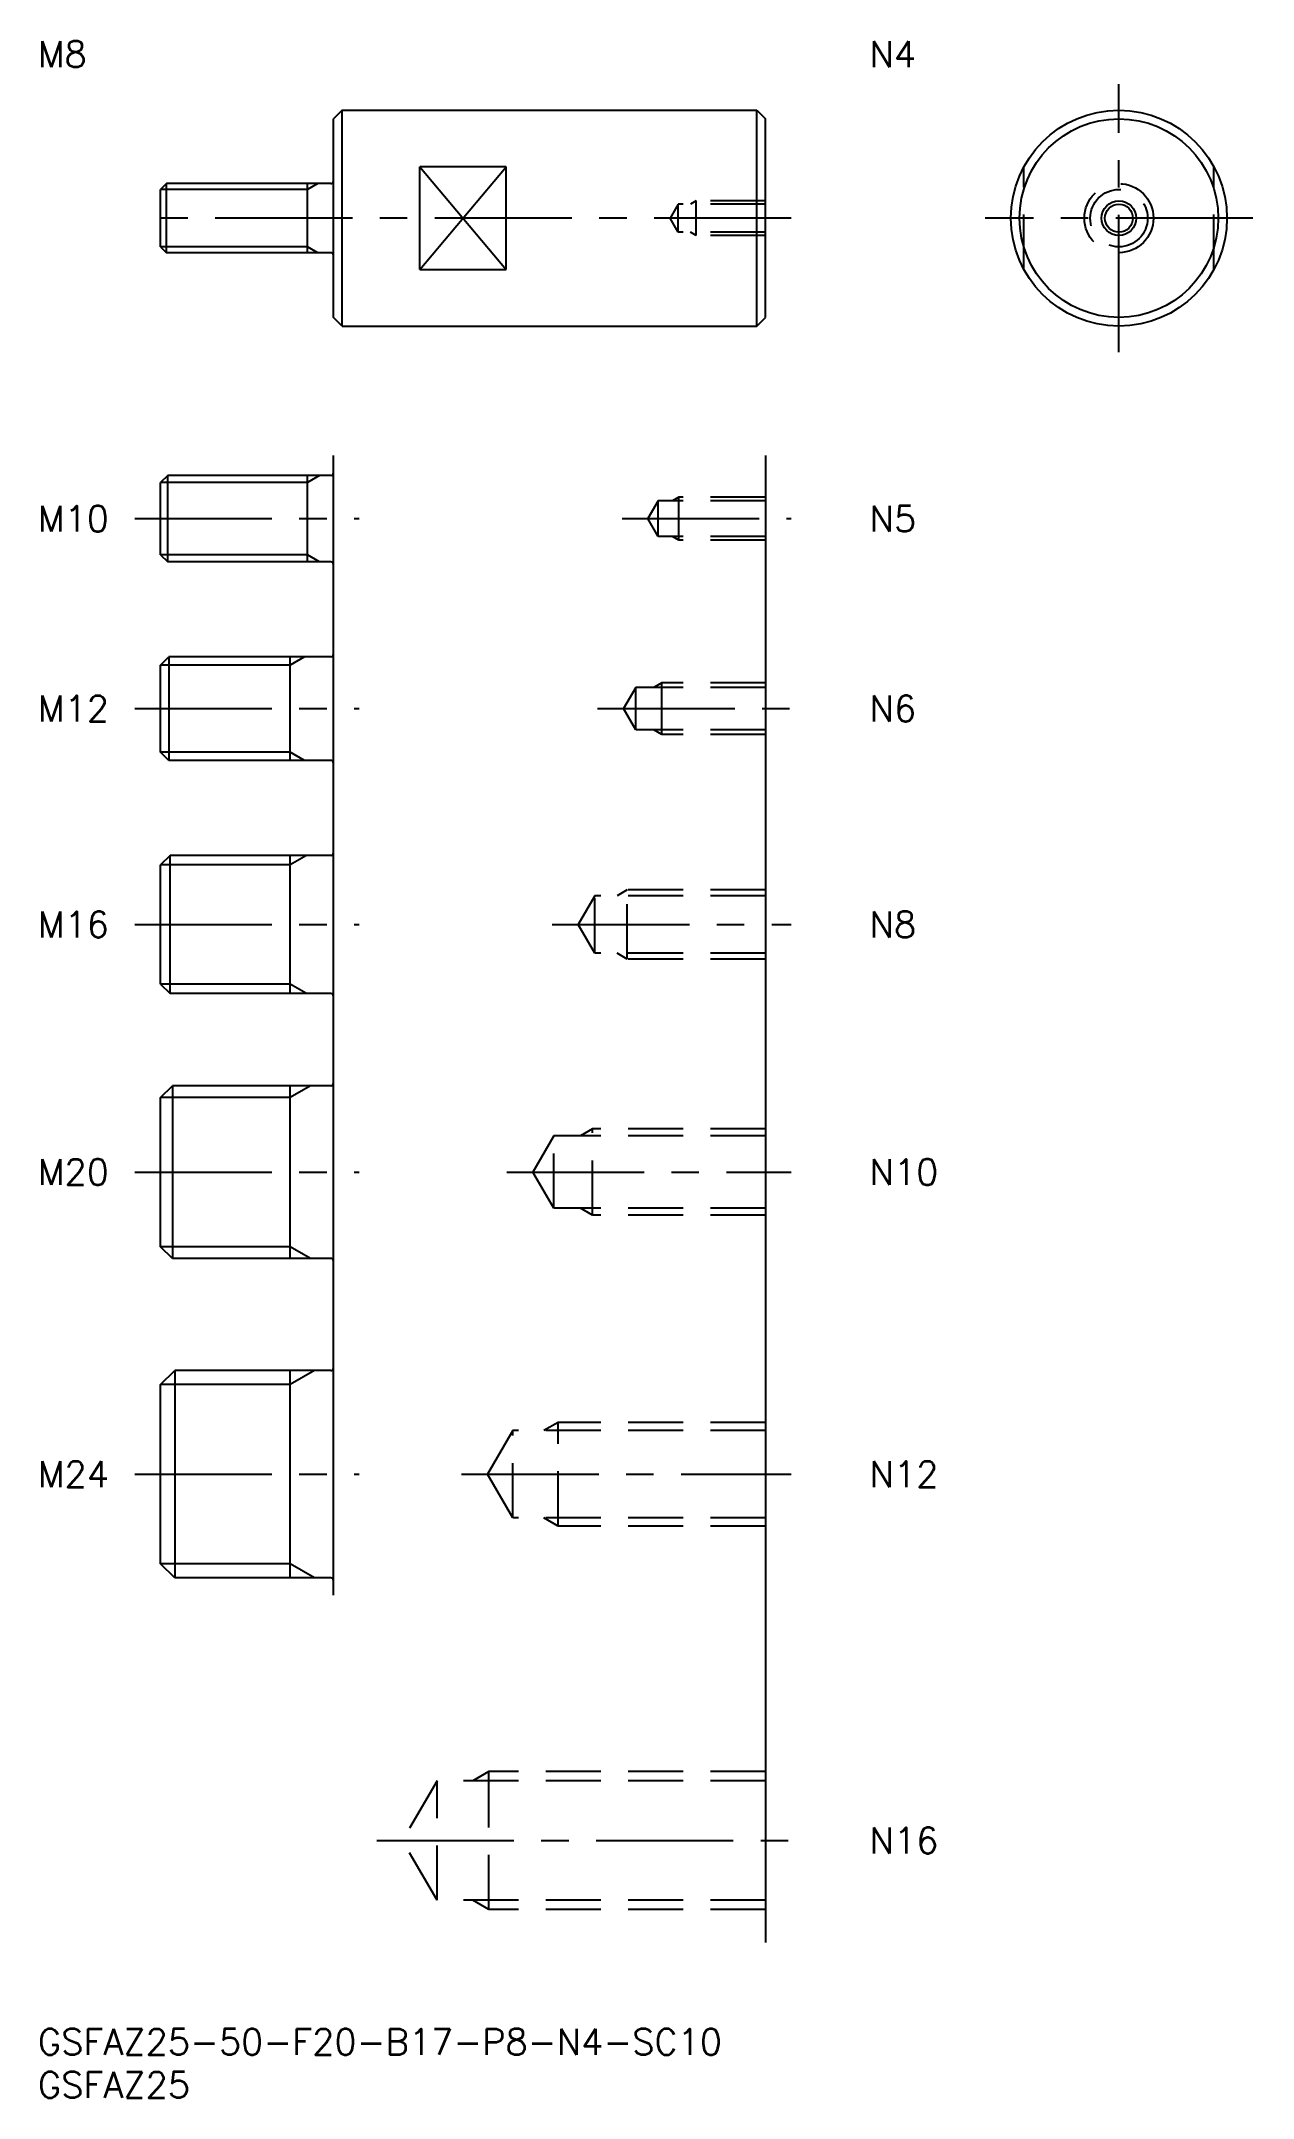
# Model space of a CAD drawing. Extents: x 0 to 141, y -8 to 230.
import ezdxf

# ---------------------------------------------------------------- set-up
doc = ezdxf.new("R2010")
doc.units = 0
doc.header["$LTSCALE"] = 0.5
doc.linetypes.add('CENTER', pattern=[50.8, 31.75, -6.35, 6.35, -6.35])
doc.linetypes.add('DASHED', pattern=[19.05, 12.7, -6.35])
for name, color, linetype in [('MSM_CENTER', 1, 'CENTER'), ('MSM_CONTINUOUS', 7, 'CONTINUOUS'), ('MSM_DASHED', 4, 'DASHED'), ('MSM_NARROW', 5, 'CONTINUOUS'), ('MSM_PART_NUMBER', 7, 'CONTINUOUS')]:
    doc.layers.add(name, color=color, linetype=linetype)
doc.styles.get("Standard").update_dxf_attribs({"font": 'txt.shx', "height": 1.5, "bigfont": 'bigfont.shx'})

# ---------------------------------------------------------------- blocks, each defined once
blk = doc.blocks.new('*U46')
at = {"layer": 'MSM_PART_NUMBER'}
blk.add_text('GSFAZ25-50-F20-B17-P8-N4-SC10', height=3, dxfattribs=at).set_placement((0, -3))
blk = doc.blocks.new('*U47')
at = {"layer": 'MSM_PART_NUMBER'}
blk.add_text('GSFAZ25', height=3, dxfattribs=at).set_placement((0, -8))

msp = doc.modelspace()

# ---------------------------------------------------------------- linework, layer by layer
at = {"layer": 'MSM_CENTER'}
for p, q in [((125.13, 194.19), (125.13, 225.19)), ((87.21, 209.69), (11.21, 209.69)), ((140.63, 209.69), (109.63, 209.69)), ((11.21, 174.89), (37.21, 174.89)), ((67.62, 174.89), (87.21, 174.89)), ((11.21, 152.89), (37.21, 152.89)), ((64.79, 152.89), (87.21, 152.89)), ((11.21, 127.89), (37.21, 127.89)), ((59.54, 127.89), (87.21, 127.89)), ((11.21, 99.22), (37.21, 99.22)), ((54.3, 99.22), (87.21, 99.22)), ((11.21, 64.22), (37.21, 64.22)), ((49.05, 64.22), (87.21, 64.22)), ((39.22, 21.8), (87.21, 21.8))]:
    msp.add_line(p, q, dxfattribs=at)
at = {"layer": 'MSM_CONTINUOUS'}
for p, q in [((35.21, 222.19), (34.21, 221.19)), ((35.21, 197.19), (35.21, 222.19)), ((35.21, 222.19), (83.21, 222.19)), ((83.21, 197.19), (83.21, 222.19)), ((83.21, 222.19), (84.21, 221.19)), ((34.21, 198.19), (34.21, 221.19)), ((84.21, 198.19), (84.21, 221.19)), ((44.21, 203.75), (44.21, 215.63)), ((54.21, 215.63), (44.21, 215.63)), ((54.21, 203.75), (54.21, 215.63)), ((14.89, 213.69), (14.21, 213.02)), ((14.21, 206.37), (14.21, 213.02)), ((33.91, 213.69), (14.89, 213.69)), ((14.89, 205.69), (14.89, 213.69)), ((31.21, 205.69), (31.21, 213.69)), ((14.21, 206.37), (14.89, 205.69)), ((33.91, 205.69), (14.89, 205.69)), ((44.21, 203.75), (54.21, 203.75)), ((35.21, 197.19), (34.21, 198.19)), ((83.21, 197.19), (84.21, 198.19)), ((35.21, 197.19), (83.21, 197.19)), ((34.21, 50.22), (34.21, 182.19)), ((84.21, 182.19), (84.21, 10)), ((15.03, 179.89), (14.21, 179.08)), ((14.21, 170.7), (14.21, 179.08)), ((33.91, 179.89), (15.03, 179.89)), ((15.03, 169.89), (15.03, 179.89)), ((31.21, 169.89), (31.21, 179.89)), ((14.21, 170.7), (15.03, 169.89)), ((33.91, 169.89), (15.03, 169.89)), ((14.21, 157.94), (15.16, 158.89)), ((14.21, 147.84), (14.21, 157.94)), ((33.91, 158.89), (15.16, 158.89)), ((15.16, 158.89), (15.16, 146.89)), ((29.21, 146.89), (29.21, 158.89)), ((15.16, 146.89), (14.21, 147.84)), ((33.91, 146.89), (15.16, 146.89)), ((15.3, 135.89), (14.21, 134.81)), ((33.91, 135.89), (15.3, 135.89)), ((15.3, 119.89), (15.3, 135.89)), ((29.21, 119.89), (29.21, 135.89)), ((14.21, 120.97), (14.21, 134.81)), ((14.21, 120.97), (15.3, 119.89)), ((33.91, 119.89), (15.3, 119.89)), ((14.21, 107.87), (15.57, 109.22)), ((14.21, 90.57), (14.21, 107.87)), ((15.57, 109.22), (15.57, 89.22)), ((33.91, 109.22), (15.57, 109.22)), ((29.21, 89.22), (29.21, 109.22)), ((15.57, 89.22), (14.21, 90.57)), ((33.91, 89.22), (15.57, 89.22)), ((14.21, 74.6), (15.84, 76.22)), ((14.21, 53.84), (14.21, 74.6)), ((15.84, 76.22), (15.84, 52.22)), ((33.91, 76.22), (15.84, 76.22)), ((29.21, 52.22), (29.21, 76.22)), ((15.84, 52.22), (14.21, 53.84)), ((33.91, 52.22), (15.84, 52.22))]:
    msp.add_line(p, q, dxfattribs=at)
for radius in [12.5, 11.5, 1.62]:
    msp.add_circle((125.13, 209.69), radius, dxfattribs=at)
for centre, start, end in [((33.91, 213.99), 270, 0), ((33.91, 205.39), 0, 90), ((33.91, 180.19), 270, 0), ((33.91, 169.59), 0, 90), ((33.91, 159.19), 270, 0), ((33.91, 146.59), 0, 90), ((33.91, 136.19), 270, 0), ((33.91, 119.59), 0, 90), ((33.91, 109.52), 270, 0), ((33.91, 88.92), 0, 90), ((33.91, 76.52), 270, 0), ((33.91, 51.92), 0, 90)]:
    msp.add_arc(centre, 0.3, start, end, dxfattribs=at)
at = {"layer": 'MSM_DASHED'}
for p, q in [((114.13, 203.75), (114.13, 215.63)), ((136.13, 203.75), (136.13, 215.63)), ((74.11, 211.31), (73.18, 209.69)), ((74.11, 208.07), (73.18, 209.69)), ((74.11, 208.07), (74.11, 211.31)), ((84.21, 211.31), (74.11, 211.31)), ((76.21, 211.69), (75.56, 211.31)), ((76.21, 207.69), (76.21, 211.69)), ((84.21, 211.69), (76.21, 211.69)), ((84.21, 208.07), (74.11, 208.07)), ((76.21, 207.69), (75.56, 208.07)), ((84.21, 207.69), (76.21, 207.69)), ((71.81, 176.96), (70.62, 174.89)), ((71.81, 172.82), (71.81, 176.96)), ((84.21, 176.96), (71.81, 176.96)), ((74.21, 177.39), (73.46, 176.96)), ((84.21, 177.39), (74.21, 177.39)), ((74.21, 172.39), (74.21, 177.39)), ((71.81, 172.82), (70.62, 174.89)), ((84.21, 172.82), (71.81, 172.82)), ((74.21, 172.39), (73.46, 172.82)), ((84.21, 172.39), (74.21, 172.39)), ((69.21, 155.35), (67.79, 152.89)), ((69.21, 150.43), (69.21, 155.35)), ((84.21, 155.35), (69.21, 155.35)), ((72.21, 155.89), (71.28, 155.35)), ((72.21, 149.89), (72.21, 155.89)), ((84.21, 155.89), (72.21, 155.89)), ((69.21, 150.43), (67.79, 152.89)), ((84.21, 150.43), (69.21, 150.43)), ((72.21, 149.89), (71.28, 150.43)), ((84.21, 149.89), (72.21, 149.89)), ((64.46, 131.22), (62.54, 127.89)), ((64.46, 124.57), (64.46, 131.22)), ((84.21, 131.22), (64.46, 131.22)), ((68.21, 131.89), (67.04, 131.22)), ((68.21, 123.89), (68.21, 131.89)), ((84.21, 131.89), (68.21, 131.89)), ((64.46, 124.57), (62.54, 127.89)), ((84.21, 124.57), (64.46, 124.57)), ((68.21, 123.89), (67.04, 124.57)), ((84.21, 123.89), (68.21, 123.89)), ((59.71, 103.41), (57.3, 99.22)), ((59.71, 95.03), (59.71, 103.41)), ((84.21, 103.41), (59.71, 103.41)), ((64.21, 104.22), (62.81, 103.41)), ((64.21, 94.22), (64.21, 104.22)), ((84.21, 104.22), (64.21, 104.22)), ((59.71, 95.03), (57.3, 99.22)), ((84.21, 95.03), (59.71, 95.03)), ((64.21, 94.22), (62.81, 95.03)), ((84.21, 94.22), (64.21, 94.22)), ((54.96, 69.27), (52.05, 64.22)), ((54.96, 59.17), (54.96, 69.27)), ((84.21, 69.27), (54.96, 69.27)), ((60.21, 70.22), (58.57, 69.27)), ((60.21, 58.22), (60.21, 70.22)), ((84.21, 70.22), (60.21, 70.22)), ((54.96, 59.17), (52.05, 64.22)), ((84.21, 59.17), (54.96, 59.17)), ((60.21, 58.22), (58.57, 59.17)), ((84.21, 58.22), (60.21, 58.22)), ((46.21, 28.72), (42.22, 21.8)), ((46.21, 14.88), (46.21, 28.72)), ((84.21, 28.72), (46.21, 28.72)), ((52.21, 29.8), (50.34, 28.72)), ((52.21, 13.8), (52.21, 29.8)), ((84.21, 29.8), (52.21, 29.8)), ((46.21, 14.88), (42.22, 21.8)), ((84.21, 14.88), (46.21, 14.88)), ((52.21, 13.8), (50.34, 14.88)), ((84.21, 13.8), (52.21, 13.8))]:
    msp.add_line(p, q, dxfattribs=at)
for radius in [4, 3.32]:
    msp.add_circle((125.13, 209.69), radius, dxfattribs=at)
at = {"layer": 'MSM_NARROW'}
for p, q in [((44.21, 215.63), (54.21, 203.75)), ((44.21, 203.75), (54.21, 215.63)), ((31.21, 213.02), (14.21, 213.02)), ((32.39, 213.69), (31.21, 213.02)), ((31.21, 206.37), (14.21, 206.37)), ((32.39, 205.69), (31.21, 206.37)), ((31.21, 179.08), (14.21, 179.08)), ((32.62, 179.89), (31.21, 179.08)), ((31.21, 170.7), (14.21, 170.7)), ((32.62, 169.89), (31.21, 170.7)), ((29.21, 157.94), (14.21, 157.94)), ((30.85, 158.89), (29.21, 157.94)), ((29.21, 147.84), (14.21, 147.84)), ((30.85, 146.89), (29.21, 147.84)), ((31.09, 135.89), (29.21, 134.81)), ((29.21, 134.81), (14.21, 134.81)), ((29.21, 120.97), (14.21, 120.97)), ((31.09, 119.89), (29.21, 120.97)), ((29.21, 107.87), (14.21, 107.87)), ((31.56, 109.22), (29.21, 107.87)), ((29.21, 90.57), (14.21, 90.57)), ((31.56, 89.22), (29.21, 90.57)), ((29.21, 74.6), (14.21, 74.6)), ((32.03, 76.22), (29.21, 74.6)), ((29.21, 53.84), (14.21, 53.84)), ((32.03, 52.22), (29.21, 53.84))]:
    msp.add_line(p, q, dxfattribs=at)
msp.add_circle((125.13, 209.69), 2, dxfattribs=at)

# ---------------------------------------------------------------- block references
at = {"layer": 'MSM_CONTINUOUS'}
for name in ['*U46', '*U47']:
    msp.add_blockref(name, (0, 0), dxfattribs=at)

# ---------------------------------------------------------------- texts
at = {"layer": 'MSM_PART_NUMBER'}
for s, p in [('M8', (0, 227.19)), ('N4', (96.26, 227.19)), ('M10', (0, 173.39)), ('N5', (96.26, 173.39)), ('M12', (0, 151.39)), ('N6', (96.26, 151.39)), ('M16', (0, 126.39)), ('N8', (96.26, 126.39)), ('M20', (0, 97.72)), ('N10', (96.26, 97.72)), ('M24', (0, 62.72)), ('N12', (96.26, 62.72)), ('N16', (96.26, 20.3))]:
    msp.add_text(s, height=3, dxfattribs=at).set_placement(p)

doc.saveas('drawing.dxf')
